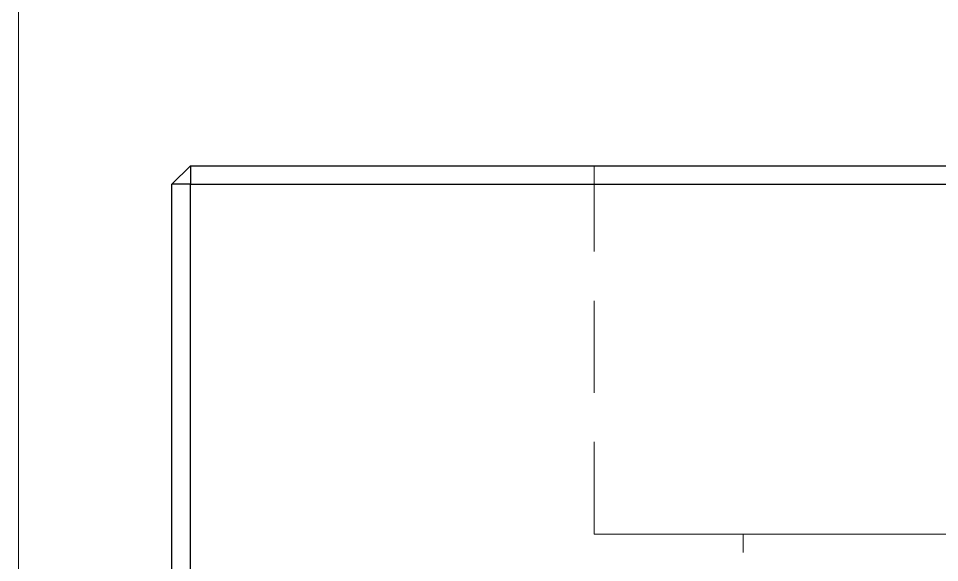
# Paper-space layout '01_三视图' of a CAD drawing. Header units: millimetres. Extents: x 8 to 412, y 8 to 289.
# Drawn here: x 8 to 23, y 191.29 to 200.15 of the extents above; entities that cross this region are included whole.
import ezdxf

# ---------------------------------------------------------------- set-up
doc = ezdxf.new("R2010")
doc.units = ezdxf.units.MM
doc.linetypes.add('WP_HIDDEN', pattern=[2.3, 1.5, -0.8])
for name, color, linetype, lineweight in [('ANNOTATIONS', 7, 'CONTINUOUS', 18), ('HIDDEN', 7, 'WP_HIDDEN', 13), ('VISIBLE', 7, 'CONTINUOUS', 25)]:
    doc.layers.add(name, color=color, linetype=linetype, lineweight=lineweight)

psp = doc.layouts.new('01_三视图')

# ---------------------------------------------------------------- linework, layer by layer
at = {"layer": 'ANNOTATIONS'}
psp.add_line((8, 289), (8, 8), dxfattribs=at)
at = {"layer": 'HIDDEN'}
for points in [[(28.625, 197.75), (28.484, 197.75), (28.068, 197.75), (27.398, 197.75), (26.507, 197.75), (25.441, 197.75), (24.252, 197.75), (23, 197.75), (21.748, 197.75), (20.559, 197.75), (19.493, 197.75), (18.602, 197.75), (17.932, 197.75), (17.516, 197.75), (17.375, 197.75)], [(17.375, 197.75), (17.41, 197.75), (17.516, 197.75), (17.691, 197.75), (17.932, 197.75), (18.237, 197.75), (18.602, 197.75), (19.023, 197.75), (19.493, 197.75), (20.007, 197.75), (20.559, 197.75), (21.142, 197.75), (21.748, 197.75), (22.37, 197.75), (23, 197.75)], [(17.375, 191.75), (17.375, 197.75)], [(28.625, 191.75), (28.484, 191.75), (28.068, 191.75), (27.398, 191.75), (26.507, 191.75), (25.441, 191.75), (24.252, 191.75), (23, 191.75), (21.748, 191.75), (20.559, 191.75), (19.493, 191.75), (18.602, 191.75), (17.932, 191.75), (17.516, 191.75), (17.375, 191.75)], [(17.375, 191.75), (17.41, 191.75), (17.516, 191.75), (17.691, 191.75), (17.932, 191.75), (18.237, 191.75), (18.602, 191.75), (19.023, 191.75), (19.493, 191.75), (20.007, 191.75), (20.559, 191.75), (21.142, 191.75), (21.748, 191.75), (22.37, 191.75), (23, 191.75)], [(26.2, 191.75), (26.12, 191.75), (25.883, 191.75), (25.502, 191.75), (24.995, 191.75), (24.388, 191.75), (23.712, 191.75), (23, 191.75), (22.288, 191.75), (21.612, 191.75), (21.005, 191.75), (20.498, 191.75), (20.117, 191.75), (19.88, 191.75), (19.8, 191.75)], [(19.8, 191.75), (19.82, 191.75), (19.88, 191.75), (19.98, 191.75), (20.117, 191.75), (20.29, 191.75), (20.498, 191.75), (20.737, 191.75), (21.005, 191.75), (21.297, 191.75), (21.612, 191.75), (21.943, 191.75), (22.288, 191.75), (22.642, 191.75), (23, 191.75)], [(19.8, 182.25), (19.8, 191.75)]]:
    psp.add_lwpolyline(points, dxfattribs=at)
at = {"layer": 'VISIBLE'}
for points in [[(10.8, 197.75), (10.5, 197.45)], [(10.8, 197.75), (85.2, 197.75)], [(10.8, 197.75), (10.8, 197.45)], [(10.5, 182.55), (10.5, 197.45)], [(10.8, 197.45), (10.5, 197.45)], [(10.8, 182.55), (10.8, 197.45)], [(10.8, 197.45), (85.2, 197.45)]]:
    psp.add_lwpolyline(points, dxfattribs=at)

doc.saveas('drawing.dxf')
